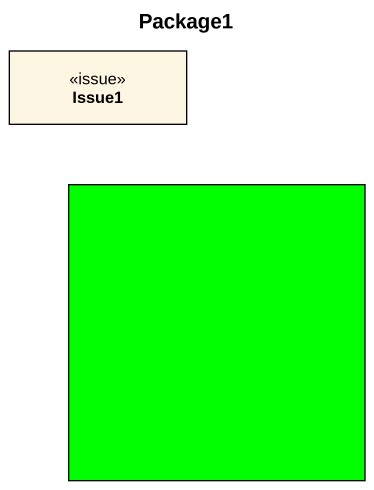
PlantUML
@startuml
title Package1
allowmixing
hide circle
hide empty members
class Issue1 <<issue>>
rectangle " " as rectangle1 #00FF00
@enduml
